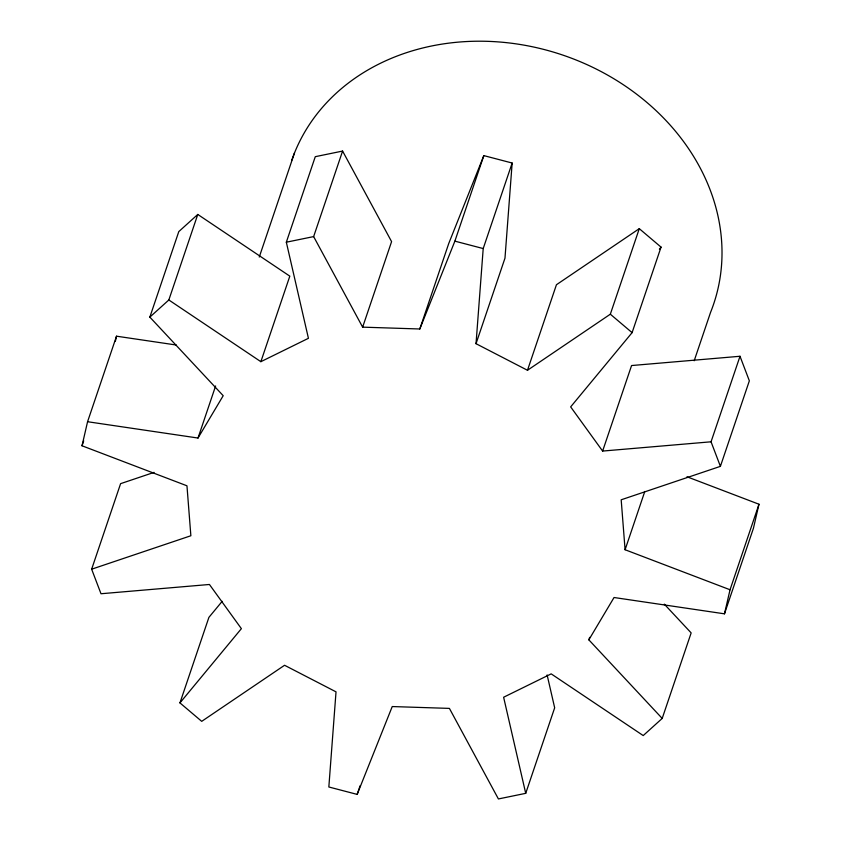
<?xml version="1.0" encoding="UTF-8"?>
<svg xmlns="http://www.w3.org/2000/svg" width="841" height="841" viewBox="0 0 841 841"><rect width="100%" height="100%" fill="white"/><g stroke="black" fill="none" stroke-linecap="round" stroke-linejoin="round"><path stroke-width="1.26" d="M602.619 451.07L631.57 365.541L740.006 356.269L711.055 441.798L602.619 451.07L570.661 406.886L632.096 332.647L661.047 247.117L639.286 228.668L610.335 314.198L527.486 370.271L476.027 343.696L483.207 248.558L512.158 163.028L483.827 155.617L448.758 243.459L419.806 328.989L362.639 327.149L313.64 236.594L342.592 151.065L315.28 156.678L286.329 242.208L308.426 338.303L260.868 361.683L168.831 299.974L197.782 214.444L289.819 276.153L260.868 361.683M512.158 163.028L504.978 258.166L476.027 343.696M547.113 674.934L554.671 707.807L525.72 793.336L498.408 798.95L449.409 708.395L392.242 706.556L357.173 794.398L328.842 786.987L336.022 691.849L284.563 665.273L201.714 721.347L179.953 702.897L241.388 628.658L209.43 584.474L100.994 593.746L91.648 569.189L190.865 535.749L186.965 485.804L82.019 445.783L87.569 421.719L116.521 336.19L176.284 345.02M115.354 341.257L116.521 336.19M525.72 793.336L503.622 697.242L551.181 673.862L643.218 735.57L662.203 718.424L588.847 639.843L614.046 597.509L724.479 613.825L730.041 589.762L758.981 504.232L686.981 476.773M758.981 504.232L753.431 528.295L724.479 613.825M82.019 445.783L83.69 440.831M87.569 421.719L198.003 438.035L223.201 395.701L149.845 317.12L178.797 231.59L197.782 214.444M91.648 569.189L120.599 483.659L154.082 472.379M198.003 438.035L215.622 385.966M259.259 257.052L294.497 152.936M179.953 702.897L208.904 617.368L222.192 601.315M362.639 327.149L391.591 241.619L342.592 151.065M419.806 328.989L454.876 241.146L483.827 155.617M357.173 794.398L360.116 785.725M527.486 370.271L556.437 284.742L639.286 228.668M588.847 639.843L589.678 637.373M730.041 589.762L625.084 549.741L644.795 491.48M694.193 360.757L710.55 312.41A222.854 187.532 18.7 0 0 568.243 56.999A222.854 187.532 18.7 0 0 291.806 160.147M625.084 549.741L621.184 499.796L720.401 466.356L749.352 380.826L740.006 356.269M662.203 718.424L691.155 632.895L664.316 604.153M659.386 249.125L661.047 247.117M149.845 317.12L168.831 299.974M286.329 242.208L313.64 236.594M454.876 241.146L483.207 248.558M610.335 314.198L632.096 332.647M711.055 441.798L720.401 466.356"/></g></svg>
